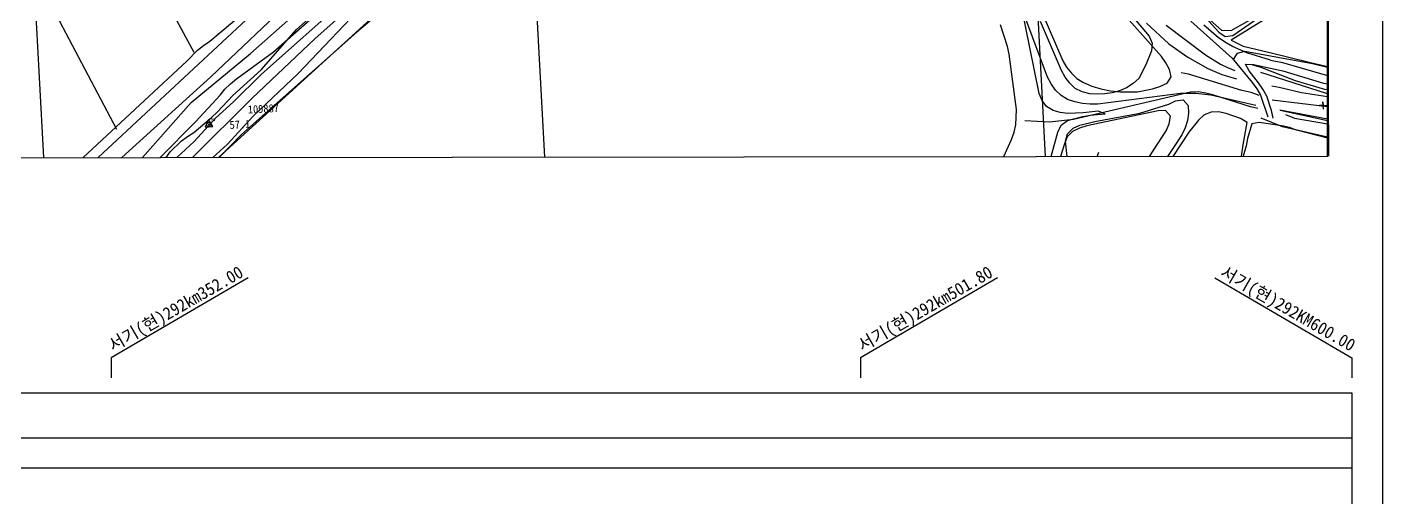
# Model space of a CAD drawing. Header units: millimetres. Extents: x 7782 to 8578, y 1103 to 1810.
# Drawn here: x 8306.9 to 8577.9, y 1340.9 to 1435 of the extents above; entities that cross this region are included whole.
import ezdxf
from ezdxf.enums import TextEntityAlignment as Align
from ezdxf.xclip import XClip

# ---------------------------------------------------------------- set-up
doc = ezdxf.new("R2010")
doc.units = ezdxf.units.MM
doc.header["$LTSCALE"] = 10
doc.header["$MEASUREMENT"] = 0
doc.header["$XCLIPFRAME"] = 2
doc.linetypes.add('A-CENTR01', pattern=[2, 1.25, -0.25, 0.25, -0.25])
for name, color, linetype in [('TN-MACL', 6, 'A-CENTR01'), ('TT-TABL-LIN1', 4, 'Continuous'), ('TT-TABL-LIN2', 1, 'Continuous'), ('TZ-BASE', 253, 'Continuous'), ('TZ-LEAL', 1, 'Continuous'), ('TZ-LEAT', 3, 'Continuous')]:
    doc.layers.add(name, color=color, linetype=linetype)
doc.layers.add('TX-PAPR', color=2, linetype='Continuous', plot=False)
doc.styles.add('GUL', font='GulimChe.ttf')
doc.styles.add('SIMPLEX', font='GulimChe.ttf')
doc.styles.add('굴림체', font='GulimChe.ttf')

# ---------------------------------------------------------------- blocks, each defined once
blk = doc.blocks.new('JD-FHF5FSSG3AFD3')
at = {"layer": 'TZ-BASE'}
for p, q in [((432, 138.77), (450.65, -211.09)), ((532.14, 138.79), (550.79, -211.07)), ((632.28, 138.8), (650.93, -211.06)), ((444.19, 0.98, -18.7), (473.45, -53.47, -18.7)), ((458.07, -68.93, -18.7), (426.75, -9.48, -18.7)), ((407.48, -17.51, -18.7), (442.47, -82.73, -18.7)), ((503.88, -28.33, -18.11), (452.82, -75.9, -18.11)), ((476.81, -58.4, -18.11), (509.13, -27.62, -18.11)), ((489.4, -53.35, -16.11), (518.26, -27.88, -16.11)), ((484.79, -53.7, -17.11), (510.03, -31.32, -17.11)), ((512.67, -34.99, -14.11), (486.99, -57.82, -14.11)), ((493.96, -48.89, -15.11), (508.87, -35.65, -15.11)), ((512.21, -38.87, -15.11), (494.31, -57.72, -15.11)), ((639.88, -38.28, -14.11), (647.13, -55.16, -14.11)), ((700.06, -39.07, -15.26), (680.78, -51.04, -15.26)), ((514.25, -42.46, -16.11), (506, -49.42, -16.11)), ((644.1, -58.45, -15.11), (638.22, -42.66, -15.11)), ((658.44, -43.25, -14.11), (664.38, -50.26, -14.11)), ((680.76, -49.09, -15.69), (693.83, -41.73, -15.69)), ((511.76, -44.09, -16.11), (458.22, -92.8, -16.11)), ((476.64, -51.23, -19.11), (484.89, -44.28, -19.11)), ((642.43, -61.67, -16.11), (638.73, -43.66, -16.11)), ((666.88, -54.3, -14.11), (657.74, -44.01, -14.11)), ((674.25, -44.94, -16.11), (678.36, -49.46, -16.11)), ((497.64, -50.74, -14.11), (502.51, -46.43, -14.11)), ((636.07, -52.31, -16.11), (634.67, -47.97, -16.11)), ((646.85, -57.12, -14.11), (642.68, -47.28, -14.11)), ((663.85, -47.66, -15.11), (668.36, -51.77, -15.11)), ((667.77, -48.07, -17.11), (675.65, -53.95, -17.11)), ((672.76, -47.23, -16.11), (681.01, -54.67, -16.11)), ((678.26, -50.54, -14.11), (675.32, -48.01, -14.11)), ((675.97, -46.53, -15.69), (678.86, -49.06, -15.69)), ((681.13, -50.09, -16.11), (686.1, -46.62, -16.11)), ((475.39, -52.1, -19.11), (476.64, -51.23, -19.11)), ((506, -49.42, -16.11), (482.95, -69.87, -16.11)), ((485.08, -62.61, -14.11), (497.64, -50.74, -14.11)), ((486.88, -56.99, -15.11), (493.96, -48.89, -15.11)), ((664.38, -50.26, -14.11), (664.99, -51.66, -14.11)), ((679.77, -51.57, -14.11), (678.26, -50.54, -14.11)), ((678.36, -49.46, -16.11), (679.62, -50.3, -16.11)), ((678.86, -49.06, -15.69), (680.76, -49.09, -15.69)), ((679.62, -50.3, -16.11), (681.13, -50.09, -16.11)), ((680.78, -51.04, -15.26), (683.21, -52.27, -15.26)), ((472.06, -55.24, -19.11), (474.2, -53.06, -19.11)), ((472.9, -63.51, -17.11), (484.79, -53.7, -17.11)), ((474.2, -53.06, -19.11), (475.39, -52.1, -19.11)), ((481.98, -58.8, -16.11), (489.4, -53.35, -16.11)), ((636.43, -53.82, -16.11), (636.07, -52.31, -16.11)), ((637.9, -64.93, -16.11), (636.43, -53.82, -16.11)), ((664.86, -53.16, -14.11), (663.74, -55.99, -14.11)), ((664.99, -51.66, -14.11), (664.86, -53.16, -14.11)), ((668.36, -51.77, -15.11), (672.15, -54.44, -15.11)), ((675.65, -53.95, -17.11), (678.68, -55.83, -17.11)), ((681.08, -52.31, -14.11), (679.77, -51.57, -14.11)), ((683.9, -53.54, -14.11), (681.08, -52.31, -14.11)), ((681.23, -54.9, -15.11), (682.07, -53.64, -15.11)), ((682.07, -53.64, -15.11), (683.52, -53.22, -15.11)), ((683.21, -52.27, -15.26), (688.28, -53.47, -15.26)), ((683.52, -53.22, -15.11), (697.08, -55.73, -15.11)), ((688.68, -55.04, -14.11), (683.9, -53.54, -14.11)), ((688.28, -53.47, -15.26), (696.38, -55.44, -15.26)), ((424.89, -99.06, -19.11), (472.06, -55.24, -19.11)), ((647.13, -55.16, -14.11), (647.89, -56.45, -14.11)), ((647.89, -56.45, -14.11), (648.86, -57.65, -14.11)), ((663.74, -55.99, -14.11), (662.31, -58.71, -14.11)), ((667.74, -55.54, -14.11), (666.88, -54.3, -14.11)), ((668.46, -56.89, -14.11), (667.74, -55.54, -14.11)), ((668.83, -58.39, -14.11), (668.46, -56.89, -14.11)), ((672.15, -54.44, -15.11), (676.13, -56.71, -15.11)), ((676.13, -56.71, -15.11), (678.95, -57.93, -15.11)), ((678.68, -55.83, -17.11), (680.04, -56.52, -17.11)), ((680.04, -56.52, -17.11), (681.55, -57.1, -17.11)), ((681.01, -54.67, -16.11), (685.02, -59.49, -16.11)), ((684.39, -57.14, -16.11), (683.63, -55.85, -16.11)), ((683.63, -55.85, -16.11), (685.23, -55.93, -16.11)), ((686.56, -56.45, -15.11), (685.1, -56.01, -15.11)), ((685.23, -55.93, -16.11), (691.09, -57.17, -16.11)), ((693.66, -59.18, -15.11), (686.56, -56.45, -15.11)), ((688.68, -55.04, -14.31), (691.07, -55.52, -14.31)), ((691.07, -55.52, -14.31), (700.08, -58.14, -14.31)), ((696.38, -55.44, -15.26), (700.08, -56.34, -15.26)), ((697.08, -55.73, -15.11), (700.08, -56.44, -15.11)), ((700.06, -56.33, -15.26), (700.08, -56.34, -15.26)), ((700.06, -56.43, -15.11), (700.08, -56.44, -15.11)), ((432.5, -98.58, -18.11), (476.81, -58.4, -18.11)), ((480.79, -59.76, -16.11), (481.98, -58.8, -16.11)), ((481.21, -62.12, -15.11), (486.88, -56.99, -15.11)), ((486.99, -57.82, -14.11), (481.38, -63.35, -14.11)), ((494.31, -57.72, -15.11), (485.32, -66.24, -15.11)), ((644.82, -59.8, -15.11), (644.1, -58.45, -15.11)), ((647.61, -58.41, -14.11), (646.85, -57.12, -14.11)), ((648.53, -59.66, -14.11), (647.61, -58.41, -14.11)), ((648.86, -57.65, -14.11), (649.97, -58.69, -14.11)), ((649.97, -58.69, -14.11), (651.29, -59.48, -14.11)), ((651.29, -59.48, -14.11), (652.95, -60.26, -14.11)), ((662.31, -58.71, -14.11), (661.17, -59.72, -14.11)), ((667.99, -59.65, -14.11), (668.83, -58.39, -14.11)), ((672.28, -57.85, -14.11), (670.77, -57.57, -14.11)), ((682.9, -61.1, -14.11), (672.28, -57.85, -14.11)), ((678.95, -57.93, -15.11), (681.87, -58.75, -15.11)), ((686.27, -59.58, -16.11), (684.39, -57.14, -16.11)), ((685.02, -59.49, -16.11), (685.89, -60.74, -16.11)), ((687.14, -60.82, -16.11), (686.27, -59.58, -16.11)), ((686.67, -57.45, -15.11), (699.75, -61.62, -15.11)), ((691.09, -57.17, -14.31), (699.26, -59.64, -14.31)), ((699.49, -60.92, -15.11), (693.66, -59.18, -15.11)), ((700.06, -58.13, -14.31), (700.08, -58.14, -14.31)), ((473.85, -67.31, -16.11), (478.71, -62.04, -16.11)), ((478.09, -65.46, -15.11), (481.21, -62.12, -15.11)), ((478.71, -62.04, -16.11), (479.65, -60.83, -16.11)), ((479.65, -60.83, -16.11), (480.79, -59.76, -16.11)), ((643, -63.07, -16.11), (642.43, -61.67, -16.11)), ((645.69, -61.04, -15.11), (644.82, -59.8, -15.11)), ((646.8, -62.08, -15.11), (645.69, -61.04, -15.11)), ((648.11, -62.87, -15.11), (646.8, -62.08, -15.11)), ((649.64, -60.7, -14.11), (648.53, -59.66, -14.11)), ((672.67, -61.41, -15.11), (649.31, -66.87, -15.11)), ((651.01, -61.39, -14.11), (649.64, -60.7, -14.11)), ((652.51, -61.77, -14.11), (651.01, -61.39, -14.11)), ((654.02, -61.85, -14.11), (652.51, -61.77, -14.11)), ((652.95, -60.26, -14.11), (654.76, -60.79, -14.11)), ((655.52, -61.79, -14.11), (654.02, -61.85, -14.11)), ((670.67, -61.68, -15.11), (654.14, -63.81, -15.11)), ((654.76, -60.79, -14.11), (656.67, -61.17, -14.11)), ((657.03, -61.57, -14.11), (655.52, -61.79, -14.11)), ((656.67, -61.17, -14.11), (658.58, -61.35, -14.11)), ((658.48, -61.16, -14.11), (657.03, -61.57, -14.11)), ((659.87, -60.59, -14.11), (658.48, -61.16, -14.11)), ((658.58, -61.35, -14.11), (662.04, -61.37, -14.11)), ((661.17, -59.72, -14.11), (659.87, -60.59, -14.11)), ((662.04, -61.37, -14.11), (665.04, -60.79, -14.11)), ((665.04, -60.79, -14.11), (666.54, -60.32, -14.11)), ((666.54, -60.32, -14.11), (667.99, -59.65, -14.11)), ((673.73, -61.7, -15.11), (670.67, -61.68, -15.11)), ((674.22, -61.39, -15.11), (672.67, -61.41, -15.11)), ((676.74, -62.02, -15.11), (673.73, -61.7, -15.11)), ((675.73, -61.63, -15.11), (674.22, -61.39, -15.11)), ((677.34, -62.01, -15.11), (675.73, -61.63, -15.11)), ((685.74, -64.08, -15.11), (676.74, -62.02, -15.11)), ((684.64, -64.39, -15.11), (677.34, -62.01, -15.11)), ((684.76, -61.53, -14.11), (682.9, -61.1, -14.11)), ((686.42, -62.07, -14.11), (684.76, -61.53, -14.11)), ((685.89, -60.74, -16.11), (686.65, -62.03, -16.11)), ((686.65, -62.03, -16.11), (688.15, -66.38, -16.11)), ((687.91, -62.22, -16.11), (687.14, -60.82, -16.11)), ((688.84, -65.12, -16.11), (687.91, -62.22, -16.11)), ((688.9, -60.18, -15.11), (690.41, -60.42, -15.11)), ((690.41, -60.42, -15.11), (694.84, -61.53, -15.11)), ((694.84, -61.53, -15.11), (700.09, -62.33, -15.11)), ((699.26, -59.64, -14.31), (700.09, -59.78, -14.31)), ((700.09, -61, -15.11), (699.49, -60.92, -15.11)), ((699.75, -61.62, -15.11), (700.09, -61.69, -15.11)), ((700.07, -59.78, -14.31), (700.09, -59.78, -14.31)), ((700.09, -61, -15.11), (700.07, -61, -15.11)), ((700.07, -61.69, -15.11), (700.09, -61.69, -15.11)), ((700.07, -62.32, -15.11), (700.09, -62.33, -15.11)), ((457.64, -80.72, -17.11), (472.9, -63.51, -17.11)), ((471.83, -75.84, -14.11), (485.08, -62.61, -14.11)), ((481.38, -63.35, -14.11), (477.75, -66.6, -14.11)), ((637.74, -67.94, -16.11), (637.9, -64.93, -16.11)), ((643.86, -64.32, -16.11), (643, -63.07, -16.11)), ((645.18, -65.11, -16.11), (643.86, -64.32, -16.11)), ((649.57, -63.36, -15.11), (648.11, -62.87, -15.11)), ((651.08, -63.69, -15.11), (649.57, -63.36, -15.11)), ((652.59, -63.83, -15.11), (651.08, -63.69, -15.11)), ((654.14, -63.81, -15.11), (652.59, -63.83, -15.11)), ((662.53, -65.63, -15.11), (668.33, -63.86, -15.11)), ((668.33, -63.86, -15.11), (669.68, -63.14, -15.11)), ((669.68, -63.14, -15.11), (671.18, -62.98, -15.11)), ((671.18, -62.98, -15.11), (672.2, -64.12, -15.11)), ((672.2, -64.12, -15.11), (672.26, -65.62, -15.11)), ((686.14, -64.73, -15.11), (684.64, -64.39, -15.11)), ((700.09, -64.34, -13.11), (688.98, -63.04, -13.11)), ((700.09, -66.85, -15.11), (690.51, -65.03, -15.11)), ((698.43, -64.13, -14.21), (699.93, -64.05, -14.21)), ((699.18, -64.09, -14.21), (698.43, -64.13, -14.21)), ((699.22, -64.84, -14.21), (699.14, -63.34, -14.21)), ((699.14, -63.34, -14.21), (699.18, -64.09, -14.21)), ((700.09, -64.34, -13.11), (700.07, -64.34, -13.11)), ((466.25, -74.96, -16.11), (473.85, -67.31, -16.11)), ((473.47, -69.47, -15.11), (477, -66.52, -15.11)), ((477.75, -66.6, -14.11), (473.54, -71.3, -14.11)), ((476.4, -66.87, -15.03), (475.73, -68.41, -15.03)), ((476.4, -66.87, -15.03), (475.73, -68.41, -15.03)), ((476.4, -66.87, -15.03), (475.73, -68.41, -15.03)), ((477.23, -68.33, -15.03), (476.4, -66.87, -15.03)), ((477.23, -68.33, -15.03), (476.4, -66.87, -15.03)), ((477.23, -68.33, -15.03), (476.4, -66.87, -15.03)), ((477, -66.52, -15.11), (478.09, -65.46, -15.11)), ((485.32, -66.24, -15.11), (480.16, -71.86, -15.11)), ((644.5, -67.42, -15.11), (639.53, -67.17, -15.11)), ((649.31, -66.87, -15.11), (644.5, -67.42, -15.11)), ((646.64, -65.49, -16.11), (645.18, -65.11, -16.11)), ((648.14, -65.68, -16.11), (646.64, -65.49, -16.11)), ((646.81, -68.05, -16.11), (648.06, -67.08, -16.11)), ((648.06, -67.08, -16.11), (651.11, -66.3, -16.11)), ((651.2, -65.59, -16.11), (648.14, -65.68, -16.11)), ((650.57, -68.06, -15.11), (653.53, -67.28, -15.11)), ((651.11, -66.3, -16.11), (652.61, -66.03, -16.11)), ((654.21, -65.21, -16.11), (651.2, -65.59, -16.11)), ((666.19, -65.19, -13.11), (651.93, -68.19, -13.11)), ((652.61, -66.03, -16.11), (655.61, -65.75, -16.11)), ((653.53, -67.28, -15.11), (662.53, -65.63, -15.11)), ((655.61, -65.75, -16.11), (654.21, -65.21, -16.11)), ((667.69, -65.07, -13.11), (666.19, -65.19, -13.11)), ((668.66, -66.26, -13.11), (667.69, -65.07, -13.11)), ((668.42, -67.77, -13.11), (668.66, -66.26, -13.11)), ((672.08, -67.13, -15.11), (671.59, -68.59, -15.11)), ((672.26, -65.62, -15.11), (672.08, -67.13, -15.11)), ((674.23, -67.01, -15.11), (672.35, -69.43, -15.11)), ((675.38, -65.99, -15.11), (674.23, -67.01, -15.11)), ((676.77, -65.43, -15.11), (675.38, -65.99, -15.11)), ((678.28, -65.36, -15.11), (676.77, -65.43, -15.11)), ((679.79, -65.7, -15.11), (678.28, -65.36, -15.11)), ((682.65, -66.72, -15.11), (679.79, -65.7, -15.11)), ((683.97, -67.51, -15.11), (682.65, -66.72, -15.11)), ((683.16, -71.98, -15.11), (683.97, -67.51, -15.11)), ((684.92, -67.75, -14.11), (684.05, -70.67, -14.11)), ((686.42, -67.48, -14.11), (684.92, -67.75, -14.11)), ((690.94, -68.14, -14.11), (686.42, -67.48, -14.11)), ((691.05, -68.39, -15.11), (686.82, -66.62, -15.11)), ((689.16, -66.62, -16.11), (688.84, -65.12, -16.11)), ((700.09, -67.2, -15.11), (690.56, -65.08, -15.11)), ((691.62, -65.87, -15.11), (693.44, -66.66, -15.11)), ((693.44, -66.66, -15.11), (700.09, -67.8, -15.11)), ((700.09, -66.85, -15.11), (700.07, -66.85, -15.11)), ((700.09, -67.2, -15.11), (700.07, -67.19, -15.11)), ((470.93, -71.2, -15.11), (472.17, -70.29, -15.11)), ((472.17, -70.29, -15.11), (473.47, -69.47, -15.11)), ((482.95, -69.87, -16.11), (473.38, -79.75, -16.11)), ((475.73, -68.41, -15.03), (477.23, -68.33, -15.03)), ((475.73, -68.41, -15.03), (477.23, -68.33, -15.03)), ((475.73, -68.41, -15.03), (477.23, -68.33, -15.03)), ((636.91, -70.91, -16.11), (637.4, -69.45, -16.11)), ((637.4, -69.45, -16.11), (637.74, -67.94, -16.11)), ((644.2, -76.75, -16.11), (646.13, -69.41, -16.11)), ((646.13, -69.41, -16.11), (646.81, -68.05, -16.11)), ((647.99, -70.34, -13.11), (647.45, -71.75, -13.11)), ((647.7, -71.2, -15.11), (648.08, -69.74, -15.11)), ((649.08, -69.28, -13.11), (647.99, -70.34, -13.11)), ((648.08, -69.74, -15.11), (649.18, -68.62, -15.11)), ((650.48, -68.66, -13.11), (649.08, -69.28, -13.11)), ((649.18, -68.62, -15.11), (650.57, -68.06, -15.11)), ((651.93, -68.19, -13.11), (650.48, -68.66, -13.11)), ((659.15, -82.46, -13.11), (667.79, -69.18, -13.11)), ((672.35, -69.43, -15.11), (663.32, -83.12, -15.11)), ((667.79, -69.18, -13.11), (668.42, -67.77, -13.11)), ((670.9, -69.95, -15.11), (669.28, -72.53, -15.11)), ((671.59, -68.59, -15.11), (670.9, -69.95, -15.11)), ((692.45, -68.47, -14.11), (690.94, -68.14, -14.11)), ((700.1, -70.42, -15.11), (691.05, -68.39, -15.11)), ((693.86, -69.01, -14.11), (692.45, -68.47, -14.11)), ((700.1, -70.65, -14.11), (693.86, -69.01, -14.11)), ((700.07, -67.8, -15.11), (700.09, -67.8, -15.11)), ((700.1, -70.42, -15.11), (700.08, -70.42, -15.11)), ((480.16, -71.86, -15.11), (426.41, -120.31, -15.11)), ((468.74, -73.38, -15.11), (470.93, -71.2, -15.11)), ((473.54, -71.3, -14.11), (468.92, -75.51, -14.11)), ((633.73, -77.96, -16.11), (636.91, -70.91, -16.11)), ((647.45, -71.75, -13.11), (645.71, -77.59, -13.11)), ((648.43, -78.71, -15.11), (647.7, -71.2, -15.11)), ((669.28, -72.53, -15.11), (661.32, -83.84, -15.11)), ((683.76, -72.17, -14.11), (679.99, -85.3, -14.11)), ((682.56, -76.5, -15.11), (683.16, -71.98, -15.11)), ((684.05, -70.67, -14.11), (683.76, -72.17, -14.11)), ((700.1, -70.65, -14.11), (700.08, -70.64, -14.11)), ((467.81, -74.59, -15.11), (468.74, -73.38, -15.11)), ((653.11, -77.03, -13.11), (654.33, -73.4, -13.11))]:
    blk.add_line(p, q, dxfattribs=at)
blk.add_circle((476.46, -67.91, -15.03), 0.431, dxfattribs=at)
blk.add_circle((476.46, -67.91, -15.03), 0.431, dxfattribs=at)
blk.add_circle((476.46, -67.91, -15.03), 0.431, dxfattribs=at)
blk.add_point((476.46, -67.91, -15.03), dxfattribs=at)
blk.add_point((476.46, -67.91, -15.03), dxfattribs=at)
blk.add_point((476.46, -67.91, -15.03), dxfattribs=at)
for s, height, style, p in [('  109887', 1.6, 'GUL', (482.22, -65.82, -10.71)), ('  109887', 1.6, 'GUL', (482.22, -65.82, -10.71)), ('  109887', 1.6, 'GUL', (482.22, -65.82, -10.71)), ('HV', 0.6, 'SIMPLEX', (476.9, -67.22, -15.03)), ('HV', 0.6, 'SIMPLEX', (476.9, -67.22, -15.03)), ('HV', 0.6, 'SIMPLEX', (476.9, -67.22, -15.03)), ('57.1', 1.6, 'GUL', (480.63, -68.79, -10.71)), ('57.1', 1.6, 'GUL', (480.63, -68.79, -10.71)), ('57.1', 1.6, 'GUL', (480.63, -68.79, -10.71))]:
    blk.add_text(s, height=height, rotation=3.0521, dxfattribs=dict(at, style=style)).set_placement(p)
blk = doc.blocks.new('JD-경부고속하선표_190503')
at = {"layer": 'TT-TABL-LIN1'}
blk.add_lwpolyline([(2, 114), (785.58, 114), (785.58, 39), (2, 39)], close=True, dxfattribs=at)
at = {"layer": 'TT-TABL-LIN2'}
for points in [[(785.58, 105), (9.33, 105)], [(785.58, 99), (9.33, 99)]]:
    blk.add_lwpolyline(points, dxfattribs=at)

msp = doc.modelspace()

# ---------------------------------------------------------------- linework, layer by layer
at = {"layer": 'TN-MACL', "const_width": 0.5}
msp.add_lwpolyline([(8566.91, 1409.21), (8566.7, 1559.21)], dxfattribs=at)
at = {"layer": 'TX-PAPR'}
for points in [[(7781.89, 1103.05), (8577.89, 1103.05), (8577.89, 1619.05), (7781.89, 1619.05)], [(7866.85, 1408.45), (8566.85, 1409.21), (8566.69, 1559.21), (7866.69, 1558.45)]]:
    msp.add_lwpolyline(points, close=True, dxfattribs=at)
at = {"layer": 'TZ-LEAL'}
for points in [[(8351.07, 1384.9), (8323.68, 1368.87), (8323.68, 1364.87)], [(8500.87, 1384.9), (8473.48, 1368.87), (8473.48, 1364.87)], [(8544.3, 1384.9), (8571.68, 1368.87), (8571.68, 1364.87)]]:
    msp.add_lwpolyline(points, dxfattribs=at)

# ---------------------------------------------------------------- block references
at = {"layer": 'TT-TABL-LIN2'}
msp.add_blockref('JD-경부고속하선표_190503', (7786.11, 1247.87), dxfattribs=at)
at = {"layer": 'TZ-BASE', "linetype": 'Continuous'}
ref = msp.add_blockref('JD-FHF5FSSG3AFD3', (7866.77, 1483.45), dxfattribs=at)
XClip(ref).set_block_clipping_path([(0.0821603095, -74.9999550004), (700.0817466289, -74.2388851682), (699.9174259504, 75.7610248326), (-0.0821603095, 74.9999550004)])

# ---------------------------------------------------------------- texts
at = {"layer": 'TZ-LEAT', "style": '굴림체'}
for s, rotation, p in [('서기(현)292km352.00', 30, (8337.18, 1377.66)), ('서기(현)292km501.80', 30, (8486.98, 1377.66)), ('서기(현)292KM600.00', 330, (8558.29, 1377.7))]:
    msp.add_text(s, height=2.5, rotation=rotation, dxfattribs=at).set_placement(p, align=Align.CENTER)

doc.saveas('drawing.dxf')
